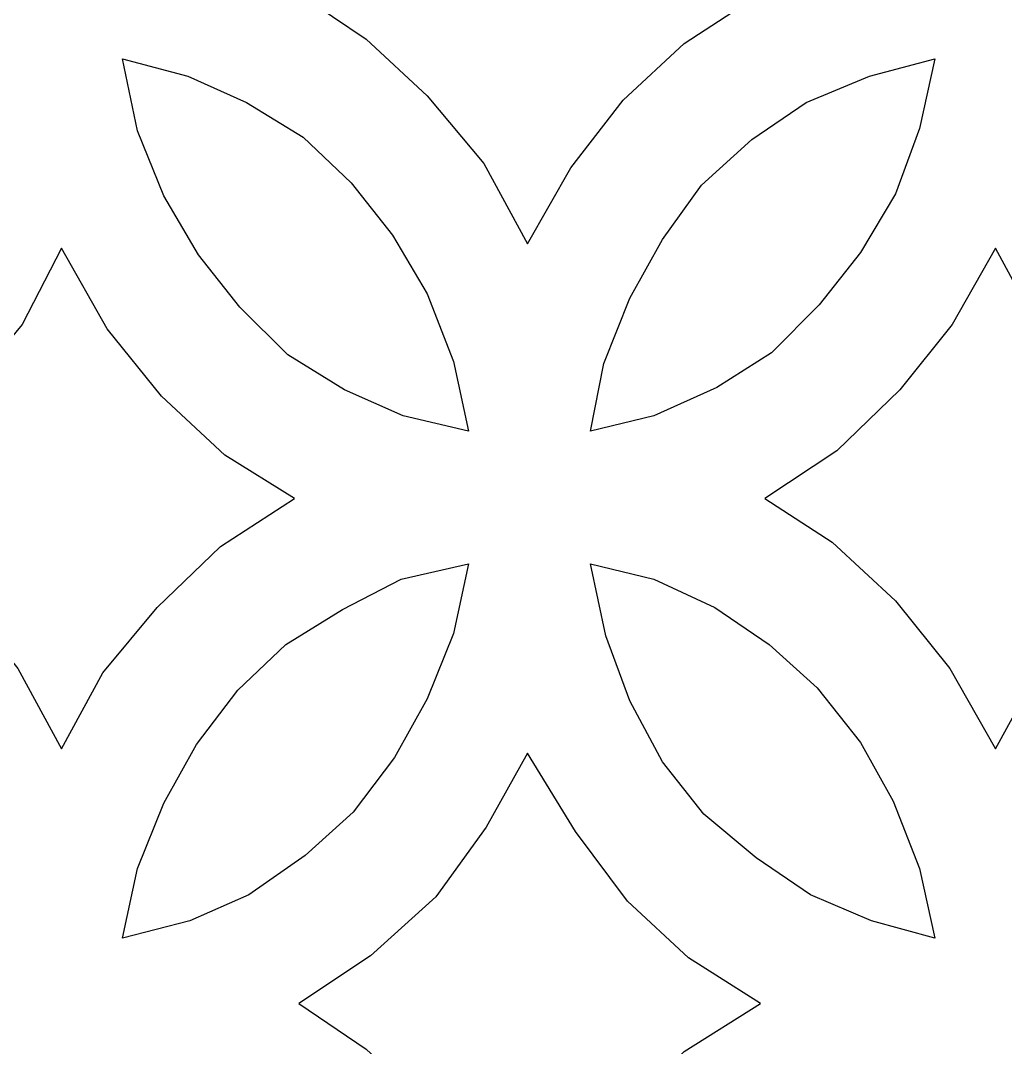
# Model space of a CAD drawing. Header units: centimetres. Extents: x -27 to -19.59, y 0.34 to 7.41.
# Drawn here: x -25.108 to -23.292, y 2.398 to 4.291 of the extents above; entities that cross this region are included whole.
import ezdxf

# ---------------------------------------------------------------- set-up
doc = ezdxf.new("R2010")
doc.units = ezdxf.units.CM
doc.header["$MEASUREMENT"] = 0
doc.layers.add('layer 1', color=7, linetype='Continuous')

msp = doc.modelspace()

# ---------------------------------------------------------------- linework, layer by layer
at = {"layer": 'layer 1', "color": 250}
for points, knots in [([(-19.58969, 0.34319), (-19.58969, 0.34319), (-26.99913, 0.34319), (-26.99913, 0.34319), (-26.99913, 0.34319), (-26.99913, 0.34319), (-26.99913, 7.40743), (-26.99913, 7.40743), (-26.99913, 7.40743), (-26.99913, 7.40743), (-19.58568, 7.40743), (-19.58568, 7.40743), (-19.58568, 7.40743), (-19.58568, 7.40743), (-19.58969, 0.34319), (-19.58969, 0.34319)], [0, 0, 0, 0, 0.2, 0.2, 0.2, 0.2, 0.4, 0.4, 0.4, 0.4, 0.6, 0.6, 0.6, 0.6, 1, 1, 1, 1]), ([(-23.74395, 4.34091), (-23.74395, 4.34091), (-23.88443, 4.24859), (-23.88443, 4.24859), (-23.88443, 4.24859), (-23.88443, 4.24859), (-23.99682, 4.14423), (-23.99682, 4.14423), (-23.99682, 4.14423), (-23.99682, 4.14423), (-24.09315, 4.01981), (-24.09315, 4.01981), (-24.09315, 4.01981), (-24.09315, 4.01981), (-24.17343, 3.87932), (-24.17343, 3.87932), (-24.17343, 3.87932), (-24.17343, 3.87932), (-24.2537, 4.02783), (-24.2537, 4.02783), (-24.2537, 4.02783), (-24.2537, 4.02783), (-24.35806, 4.15226), (-24.35806, 4.15226), (-24.35806, 4.15226), (-24.35806, 4.15226), (-24.47045, 4.25662), (-24.47045, 4.25662), (-24.47045, 4.25662), (-24.47045, 4.25662), (-24.59487, 4.34091), (-24.59487, 4.34091), (-24.59487, 4.34091), (-24.59487, 4.34091), (-24.46242, 4.42921), (-24.46242, 4.42921), (-24.46242, 4.42921), (-24.46242, 4.42921), (-24.342, 4.5416), (-24.342, 4.5416), (-24.342, 4.5416), (-24.342, 4.5416), (-24.24969, 4.66602), (-24.24969, 4.66602), (-24.24969, 4.66602), (-24.24969, 4.66602), (-24.17343, 4.8065), (-24.17343, 4.8065), (-24.17343, 4.8065), (-24.17343, 4.8065), (-24.08512, 4.658), (-24.08512, 4.658), (-24.08512, 4.658), (-24.08512, 4.658), (-23.98879, 4.53357), (-23.98879, 4.53357), (-23.98879, 4.53357), (-23.98879, 4.53357), (-23.8764, 4.42519), (-23.8764, 4.42519), (-23.8764, 4.42519), (-23.8764, 4.42519), (-23.74395, 4.34091), (-23.74395, 4.34091)], [0, 0, 0, 0, 0.0588235, 0.0588235, 0.0588235, 0.0588235, 0.1176471, 0.1176471, 0.1176471, 0.1176471, 0.1764706, 0.1764706, 0.1764706, 0.1764706, 0.2352941, 0.2352941, 0.2352941, 0.2352941, 0.2941176, 0.2941176, 0.2941176, 0.2941176, 0.3529412, 0.3529412, 0.3529412, 0.3529412, 0.4117647, 0.4117647, 0.4117647, 0.4117647, 0.4705882, 0.4705882, 0.4705882, 0.4705882, 0.5294118, 0.5294118, 0.5294118, 0.5294118, 0.5882353, 0.5882353, 0.5882353, 0.5882353, 0.6470588, 0.6470588, 0.6470588, 0.6470588, 0.7058824, 0.7058824, 0.7058824, 0.7058824, 0.7647059, 0.7647059, 0.7647059, 0.7647059, 0.8235294, 0.8235294, 0.8235294, 0.8235294, 0.8823529, 0.8823529, 0.8823529, 0.8823529, 1, 1, 1, 1]), ([(-24.91999, 4.2205), (-24.91999, 4.2205), (-24.89189, 4.08804), (-24.89189, 4.08804), (-24.89189, 4.08804), (-24.89189, 4.08804), (-24.84373, 3.96763), (-24.84373, 3.96763), (-24.84373, 3.96763), (-24.84373, 3.96763), (-24.7795, 3.85925), (-24.7795, 3.85925), (-24.7795, 3.85925), (-24.7795, 3.85925), (-24.70325, 3.76292), (-24.70325, 3.76292), (-24.70325, 3.76292), (-24.70325, 3.76292), (-24.61494, 3.67462), (-24.61494, 3.67462), (-24.61494, 3.67462), (-24.61494, 3.67462), (-24.51058, 3.6104), (-24.51058, 3.6104), (-24.51058, 3.6104), (-24.51058, 3.6104), (-24.40221, 3.56224), (-24.40221, 3.56224), (-24.40221, 3.56224), (-24.40221, 3.56224), (-24.2818, 3.53414), (-24.2818, 3.53414), (-24.2818, 3.53414), (-24.2818, 3.53414), (-24.30989, 3.66258), (-24.30989, 3.66258), (-24.30989, 3.66258), (-24.30989, 3.66258), (-24.35806, 3.78701), (-24.35806, 3.78701), (-24.35806, 3.78701), (-24.35806, 3.78701), (-24.42228, 3.89538), (-24.42228, 3.89538), (-24.42228, 3.89538), (-24.42228, 3.89538), (-24.49854, 3.9917), (-24.49854, 3.9917), (-24.49854, 3.9917), (-24.49854, 3.9917), (-24.58684, 4.076), (-24.58684, 4.076), (-24.58684, 4.076), (-24.58684, 4.076), (-24.6912, 4.14022), (-24.6912, 4.14022), (-24.6912, 4.14022), (-24.6912, 4.14022), (-24.79957, 4.18839), (-24.79957, 4.18839), (-24.79957, 4.18839), (-24.79957, 4.18839), (-24.91999, 4.2205), (-24.91999, 4.2205)], [0, 0, 0, 0, 0.0588235, 0.0588235, 0.0588235, 0.0588235, 0.1176471, 0.1176471, 0.1176471, 0.1176471, 0.1764706, 0.1764706, 0.1764706, 0.1764706, 0.2352941, 0.2352941, 0.2352941, 0.2352941, 0.2941176, 0.2941176, 0.2941176, 0.2941176, 0.3529412, 0.3529412, 0.3529412, 0.3529412, 0.4117647, 0.4117647, 0.4117647, 0.4117647, 0.4705882, 0.4705882, 0.4705882, 0.4705882, 0.5294118, 0.5294118, 0.5294118, 0.5294118, 0.5882353, 0.5882353, 0.5882353, 0.5882353, 0.6470588, 0.6470588, 0.6470588, 0.6470588, 0.7058824, 0.7058824, 0.7058824, 0.7058824, 0.7647059, 0.7647059, 0.7647059, 0.7647059, 0.8235294, 0.8235294, 0.8235294, 0.8235294, 0.8823529, 0.8823529, 0.8823529, 0.8823529, 1, 1, 1, 1]), ([(-23.42285, 4.2205), (-23.42285, 4.2205), (-23.54326, 4.18839), (-23.54326, 4.18839), (-23.54326, 4.18839), (-23.54326, 4.18839), (-23.65967, 4.14022), (-23.65967, 4.14022), (-23.65967, 4.14022), (-23.65967, 4.14022), (-23.76001, 4.07198), (-23.76001, 4.07198), (-23.76001, 4.07198), (-23.76001, 4.07198), (-23.85232, 3.9877), (-23.85232, 3.9877), (-23.85232, 3.9877), (-23.85232, 3.9877), (-23.92457, 3.88735), (-23.92457, 3.88735), (-23.92457, 3.88735), (-23.92457, 3.88735), (-23.98478, 3.77898), (-23.98478, 3.77898), (-23.98478, 3.77898), (-23.98478, 3.77898), (-24.03294, 3.65856), (-24.03294, 3.65856), (-24.03294, 3.65856), (-24.03294, 3.65856), (-24.05703, 3.53414), (-24.05703, 3.53414), (-24.05703, 3.53414), (-24.05703, 3.53414), (-23.94063, 3.56224), (-23.94063, 3.56224), (-23.94063, 3.56224), (-23.94063, 3.56224), (-23.82423, 3.61441), (-23.82423, 3.61441), (-23.82423, 3.61441), (-23.82423, 3.61441), (-23.72389, 3.67863), (-23.72389, 3.67863), (-23.72389, 3.67863), (-23.72389, 3.67863), (-23.63558, 3.76694), (-23.63558, 3.76694), (-23.63558, 3.76694), (-23.63558, 3.76694), (-23.55932, 3.86327), (-23.55932, 3.86327), (-23.55932, 3.86327), (-23.55932, 3.86327), (-23.4951, 3.97164), (-23.4951, 3.97164), (-23.4951, 3.97164), (-23.4951, 3.97164), (-23.45095, 4.09205), (-23.45095, 4.09205), (-23.45095, 4.09205), (-23.45095, 4.09205), (-23.42285, 4.2205), (-23.42285, 4.2205)], [0, 0, 0, 0, 0.0588235, 0.0588235, 0.0588235, 0.0588235, 0.1176471, 0.1176471, 0.1176471, 0.1176471, 0.1764706, 0.1764706, 0.1764706, 0.1764706, 0.2352941, 0.2352941, 0.2352941, 0.2352941, 0.2941176, 0.2941176, 0.2941176, 0.2941176, 0.3529412, 0.3529412, 0.3529412, 0.3529412, 0.4117647, 0.4117647, 0.4117647, 0.4117647, 0.4705882, 0.4705882, 0.4705882, 0.4705882, 0.5294118, 0.5294118, 0.5294118, 0.5294118, 0.5882353, 0.5882353, 0.5882353, 0.5882353, 0.6470588, 0.6470588, 0.6470588, 0.6470588, 0.7058824, 0.7058824, 0.7058824, 0.7058824, 0.7647059, 0.7647059, 0.7647059, 0.7647059, 0.8235294, 0.8235294, 0.8235294, 0.8235294, 0.8823529, 0.8823529, 0.8823529, 0.8823529, 1, 1, 1, 1]), ([(-25.03238, 3.87129), (-25.03238, 3.87129), (-24.94809, 3.72278), (-24.94809, 3.72278), (-24.94809, 3.72278), (-24.94809, 3.72278), (-24.84774, 3.59836), (-24.84774, 3.59836), (-24.84774, 3.59836), (-24.84774, 3.59836), (-24.73134, 3.48998), (-24.73134, 3.48998), (-24.73134, 3.48998), (-24.73134, 3.48998), (-24.6029, 3.40971), (-24.6029, 3.40971), (-24.6029, 3.40971), (-24.6029, 3.40971), (-24.73937, 3.32141), (-24.73937, 3.32141), (-24.73937, 3.32141), (-24.73937, 3.32141), (-24.85577, 3.20902), (-24.85577, 3.20902), (-24.85577, 3.20902), (-24.85577, 3.20902), (-24.95611, 3.08861), (-24.95611, 3.08861), (-24.95611, 3.08861), (-24.95611, 3.08861), (-25.03238, 2.94813), (-25.03238, 2.94813), (-25.03238, 2.94813), (-25.03238, 2.94813), (-25.11265, 3.09664), (-25.11265, 3.09664), (-25.11265, 3.09664), (-25.11265, 3.09664), (-25.21299, 3.22106), (-25.21299, 3.22106), (-25.21299, 3.22106), (-25.21299, 3.22106), (-25.3294, 3.32944), (-25.3294, 3.32944), (-25.3294, 3.32944), (-25.3294, 3.32944), (-25.45783, 3.40971), (-25.45783, 3.40971), (-25.45783, 3.40971), (-25.45783, 3.40971), (-25.32136, 3.49801), (-25.32136, 3.49801), (-25.32136, 3.49801), (-25.32136, 3.49801), (-25.20497, 3.6104), (-25.20497, 3.6104), (-25.20497, 3.6104), (-25.20497, 3.6104), (-25.10462, 3.73081), (-25.10462, 3.73081), (-25.10462, 3.73081), (-25.10462, 3.73081), (-25.03238, 3.87129), (-25.03238, 3.87129)], [0, 0, 0, 0, 0.0588235, 0.0588235, 0.0588235, 0.0588235, 0.1176471, 0.1176471, 0.1176471, 0.1176471, 0.1764706, 0.1764706, 0.1764706, 0.1764706, 0.2352941, 0.2352941, 0.2352941, 0.2352941, 0.2941176, 0.2941176, 0.2941176, 0.2941176, 0.3529412, 0.3529412, 0.3529412, 0.3529412, 0.4117647, 0.4117647, 0.4117647, 0.4117647, 0.4705882, 0.4705882, 0.4705882, 0.4705882, 0.5294118, 0.5294118, 0.5294118, 0.5294118, 0.5882353, 0.5882353, 0.5882353, 0.5882353, 0.6470588, 0.6470588, 0.6470588, 0.6470588, 0.7058824, 0.7058824, 0.7058824, 0.7058824, 0.7647059, 0.7647059, 0.7647059, 0.7647059, 0.8235294, 0.8235294, 0.8235294, 0.8235294, 0.8823529, 0.8823529, 0.8823529, 0.8823529, 1, 1, 1, 1]), ([(-23.31046, 3.87129), (-23.31046, 3.87129), (-23.23019, 3.72278), (-23.23019, 3.72278), (-23.23019, 3.72278), (-23.23019, 3.72278), (-23.12984, 3.59836), (-23.12984, 3.59836), (-23.12984, 3.59836), (-23.12984, 3.59836), (-23.01345, 3.48998), (-23.01345, 3.48998), (-23.01345, 3.48998), (-23.01345, 3.48998), (-22.88902, 3.40971), (-22.88902, 3.40971), (-22.88902, 3.40971), (-22.88902, 3.40971), (-23.02147, 3.32141), (-23.02147, 3.32141), (-23.02147, 3.32141), (-23.02147, 3.32141), (-23.13787, 3.20902), (-23.13787, 3.20902), (-23.13787, 3.20902), (-23.13787, 3.20902), (-23.2342, 3.08861), (-23.2342, 3.08861), (-23.2342, 3.08861), (-23.2342, 3.08861), (-23.31046, 2.94813), (-23.31046, 2.94813), (-23.31046, 2.94813), (-23.31046, 2.94813), (-23.39475, 3.09664), (-23.39475, 3.09664), (-23.39475, 3.09664), (-23.39475, 3.09664), (-23.4951, 3.22106), (-23.4951, 3.22106), (-23.4951, 3.22106), (-23.4951, 3.22106), (-23.6115, 3.32944), (-23.6115, 3.32944), (-23.6115, 3.32944), (-23.6115, 3.32944), (-23.73593, 3.40971), (-23.73593, 3.40971), (-23.73593, 3.40971), (-23.73593, 3.40971), (-23.60347, 3.49801), (-23.60347, 3.49801), (-23.60347, 3.49801), (-23.60347, 3.49801), (-23.48707, 3.6104), (-23.48707, 3.6104), (-23.48707, 3.6104), (-23.48707, 3.6104), (-23.39074, 3.73081), (-23.39074, 3.73081), (-23.39074, 3.73081), (-23.39074, 3.73081), (-23.31046, 3.87129), (-23.31046, 3.87129)], [0, 0, 0, 0, 0.0588235, 0.0588235, 0.0588235, 0.0588235, 0.1176471, 0.1176471, 0.1176471, 0.1176471, 0.1764706, 0.1764706, 0.1764706, 0.1764706, 0.2352941, 0.2352941, 0.2352941, 0.2352941, 0.2941176, 0.2941176, 0.2941176, 0.2941176, 0.3529412, 0.3529412, 0.3529412, 0.3529412, 0.4117647, 0.4117647, 0.4117647, 0.4117647, 0.4705882, 0.4705882, 0.4705882, 0.4705882, 0.5294118, 0.5294118, 0.5294118, 0.5294118, 0.5882353, 0.5882353, 0.5882353, 0.5882353, 0.6470588, 0.6470588, 0.6470588, 0.6470588, 0.7058824, 0.7058824, 0.7058824, 0.7058824, 0.7647059, 0.7647059, 0.7647059, 0.7647059, 0.8235294, 0.8235294, 0.8235294, 0.8235294, 0.8823529, 0.8823529, 0.8823529, 0.8823529, 1, 1, 1, 1]), ([(-24.2818, 3.28929), (-24.2818, 3.28929), (-24.40623, 3.2612), (-24.40623, 3.2612), (-24.40623, 3.2612), (-24.40623, 3.2612), (-24.5146, 3.20501), (-24.5146, 3.20501), (-24.5146, 3.20501), (-24.5146, 3.20501), (-24.61895, 3.14079), (-24.61895, 3.14079), (-24.61895, 3.14079), (-24.61895, 3.14079), (-24.70726, 3.0565), (-24.70726, 3.0565), (-24.70726, 3.0565), (-24.70726, 3.0565), (-24.78352, 2.95615), (-24.78352, 2.95615), (-24.78352, 2.95615), (-24.78352, 2.95615), (-24.84373, 2.84778), (-24.84373, 2.84778), (-24.84373, 2.84778), (-24.84373, 2.84778), (-24.89189, 2.72737), (-24.89189, 2.72737), (-24.89189, 2.72737), (-24.89189, 2.72737), (-24.91999, 2.59892), (-24.91999, 2.59892), (-24.91999, 2.59892), (-24.91999, 2.59892), (-24.79556, 2.63104), (-24.79556, 2.63104), (-24.79556, 2.63104), (-24.79556, 2.63104), (-24.68719, 2.67922), (-24.68719, 2.67922), (-24.68719, 2.67922), (-24.68719, 2.67922), (-24.58284, 2.75145), (-24.58284, 2.75145), (-24.58284, 2.75145), (-24.58284, 2.75145), (-24.49453, 2.83173), (-24.49453, 2.83173), (-24.49453, 2.83173), (-24.49453, 2.83173), (-24.41827, 2.93207), (-24.41827, 2.93207), (-24.41827, 2.93207), (-24.41827, 2.93207), (-24.35806, 3.04044), (-24.35806, 3.04044), (-24.35806, 3.04044), (-24.35806, 3.04044), (-24.30989, 3.16086), (-24.30989, 3.16086), (-24.30989, 3.16086), (-24.30989, 3.16086), (-24.2818, 3.28929), (-24.2818, 3.28929)], [0, 0, 0, 0, 0.0588235, 0.0588235, 0.0588235, 0.0588235, 0.1176471, 0.1176471, 0.1176471, 0.1176471, 0.1764706, 0.1764706, 0.1764706, 0.1764706, 0.2352941, 0.2352941, 0.2352941, 0.2352941, 0.2941176, 0.2941176, 0.2941176, 0.2941176, 0.3529412, 0.3529412, 0.3529412, 0.3529412, 0.4117647, 0.4117647, 0.4117647, 0.4117647, 0.4705882, 0.4705882, 0.4705882, 0.4705882, 0.5294118, 0.5294118, 0.5294118, 0.5294118, 0.5882353, 0.5882353, 0.5882353, 0.5882353, 0.6470588, 0.6470588, 0.6470588, 0.6470588, 0.7058824, 0.7058824, 0.7058824, 0.7058824, 0.7647059, 0.7647059, 0.7647059, 0.7647059, 0.8235294, 0.8235294, 0.8235294, 0.8235294, 0.8823529, 0.8823529, 0.8823529, 0.8823529, 1, 1, 1, 1]), ([(-24.05703, 3.28929), (-24.05703, 3.28929), (-24.02893, 3.15684), (-24.02893, 3.15684), (-24.02893, 3.15684), (-24.02893, 3.15684), (-23.98478, 3.03643), (-23.98478, 3.03643), (-23.98478, 3.03643), (-23.98478, 3.03643), (-23.92457, 2.92404), (-23.92457, 2.92404), (-23.92457, 2.92404), (-23.92457, 2.92404), (-23.84831, 2.82771), (-23.84831, 2.82771), (-23.84831, 2.82771), (-23.84831, 2.82771), (-23.75198, 2.74744), (-23.75198, 2.74744), (-23.75198, 2.74744), (-23.75198, 2.74744), (-23.65163, 2.67922), (-23.65163, 2.67922), (-23.65163, 2.67922), (-23.65163, 2.67922), (-23.53925, 2.63104), (-23.53925, 2.63104), (-23.53925, 2.63104), (-23.53925, 2.63104), (-23.42285, 2.59892), (-23.42285, 2.59892), (-23.42285, 2.59892), (-23.42285, 2.59892), (-23.45095, 2.72737), (-23.45095, 2.72737), (-23.45095, 2.72737), (-23.45095, 2.72737), (-23.49911, 2.8518), (-23.49911, 2.8518), (-23.49911, 2.8518), (-23.49911, 2.8518), (-23.55932, 2.96017), (-23.55932, 2.96017), (-23.55932, 2.96017), (-23.55932, 2.96017), (-23.63959, 3.06051), (-23.63959, 3.06051), (-23.63959, 3.06051), (-23.63959, 3.06051), (-23.7279, 3.14079), (-23.7279, 3.14079), (-23.7279, 3.14079), (-23.7279, 3.14079), (-23.82824, 3.20902), (-23.82824, 3.20902), (-23.82824, 3.20902), (-23.82824, 3.20902), (-23.94063, 3.2612), (-23.94063, 3.2612), (-23.94063, 3.2612), (-23.94063, 3.2612), (-24.05703, 3.28929), (-24.05703, 3.28929)], [0, 0, 0, 0, 0.0588235, 0.0588235, 0.0588235, 0.0588235, 0.1176471, 0.1176471, 0.1176471, 0.1176471, 0.1764706, 0.1764706, 0.1764706, 0.1764706, 0.2352941, 0.2352941, 0.2352941, 0.2352941, 0.2941176, 0.2941176, 0.2941176, 0.2941176, 0.3529412, 0.3529412, 0.3529412, 0.3529412, 0.4117647, 0.4117647, 0.4117647, 0.4117647, 0.4705882, 0.4705882, 0.4705882, 0.4705882, 0.5294118, 0.5294118, 0.5294118, 0.5294118, 0.5882353, 0.5882353, 0.5882353, 0.5882353, 0.6470588, 0.6470588, 0.6470588, 0.6470588, 0.7058824, 0.7058824, 0.7058824, 0.7058824, 0.7647059, 0.7647059, 0.7647059, 0.7647059, 0.8235294, 0.8235294, 0.8235294, 0.8235294, 0.8823529, 0.8823529, 0.8823529, 0.8823529, 1, 1, 1, 1]), ([(-23.74395, 2.47851), (-23.74395, 2.47851), (-23.88443, 2.39021), (-23.88443, 2.39021), (-23.88443, 2.39021), (-23.88443, 2.39021), (-23.99682, 2.28184), (-23.99682, 2.28184), (-23.99682, 2.28184), (-23.99682, 2.28184), (-24.09315, 2.15341), (-24.09315, 2.15341), (-24.09315, 2.15341), (-24.09315, 2.15341), (-24.17343, 2.01693), (-24.17343, 2.01693), (-24.17343, 2.01693), (-24.17343, 2.01693), (-24.2537, 2.16144), (-24.2537, 2.16144), (-24.2537, 2.16144), (-24.2537, 2.16144), (-24.35806, 2.28987), (-24.35806, 2.28987), (-24.35806, 2.28987), (-24.35806, 2.28987), (-24.47045, 2.39423), (-24.47045, 2.39423), (-24.47045, 2.39423), (-24.47045, 2.39423), (-24.59487, 2.47851), (-24.59487, 2.47851), (-24.59487, 2.47851), (-24.59487, 2.47851), (-24.46242, 2.56682), (-24.46242, 2.56682), (-24.46242, 2.56682), (-24.46242, 2.56682), (-24.342, 2.67519), (-24.342, 2.67519), (-24.342, 2.67519), (-24.342, 2.67519), (-24.24969, 2.80363), (-24.24969, 2.80363), (-24.24969, 2.80363), (-24.24969, 2.80363), (-24.17343, 2.9401), (-24.17343, 2.9401), (-24.17343, 2.9401), (-24.17343, 2.9401), (-24.08512, 2.7956), (-24.08512, 2.7956), (-24.08512, 2.7956), (-24.08512, 2.7956), (-23.98879, 2.66716), (-23.98879, 2.66716), (-23.98879, 2.66716), (-23.98879, 2.66716), (-23.8764, 2.56281), (-23.8764, 2.56281), (-23.8764, 2.56281), (-23.8764, 2.56281), (-23.74395, 2.47851), (-23.74395, 2.47851)], [0, 0, 0, 0, 0.0588235, 0.0588235, 0.0588235, 0.0588235, 0.1176471, 0.1176471, 0.1176471, 0.1176471, 0.1764706, 0.1764706, 0.1764706, 0.1764706, 0.2352941, 0.2352941, 0.2352941, 0.2352941, 0.2941176, 0.2941176, 0.2941176, 0.2941176, 0.3529412, 0.3529412, 0.3529412, 0.3529412, 0.4117647, 0.4117647, 0.4117647, 0.4117647, 0.4705882, 0.4705882, 0.4705882, 0.4705882, 0.5294118, 0.5294118, 0.5294118, 0.5294118, 0.5882353, 0.5882353, 0.5882353, 0.5882353, 0.6470588, 0.6470588, 0.6470588, 0.6470588, 0.7058824, 0.7058824, 0.7058824, 0.7058824, 0.7647059, 0.7647059, 0.7647059, 0.7647059, 0.8235294, 0.8235294, 0.8235294, 0.8235294, 0.8823529, 0.8823529, 0.8823529, 0.8823529, 1, 1, 1, 1])]:
    msp.add_open_spline(points, degree=3, knots=knots, dxfattribs=at)
at = {"layer": 'layer 1', "color": 250, "lineweight": 30}
for points, knots in [([(-19.58969, 0.34319), (-19.58969, 0.34319), (-26.99913, 0.34319), (-26.99913, 0.34319), (-26.99913, 0.34319), (-26.99913, 0.34319), (-26.99913, 7.40743), (-26.99913, 7.40743), (-26.99913, 7.40743), (-26.99913, 7.40743), (-19.58568, 7.40743), (-19.58568, 7.40743)], [0, 0, 0, 0, 0.25, 0.25, 0.25, 0.25, 0.5, 0.5, 0.5, 0.5, 1, 1, 1, 1]), ([(-23.74395, 4.34091), (-23.74395, 4.34091), (-23.88443, 4.24859), (-23.88443, 4.24859), (-23.88443, 4.24859), (-23.88443, 4.24859), (-23.99682, 4.14423), (-23.99682, 4.14423), (-23.99682, 4.14423), (-23.99682, 4.14423), (-24.09315, 4.01981), (-24.09315, 4.01981), (-24.09315, 4.01981), (-24.09315, 4.01981), (-24.17343, 3.87932), (-24.17343, 3.87932), (-24.17343, 3.87932), (-24.17343, 3.87932), (-24.2537, 4.02783), (-24.2537, 4.02783), (-24.2537, 4.02783), (-24.2537, 4.02783), (-24.35806, 4.15226), (-24.35806, 4.15226), (-24.35806, 4.15226), (-24.35806, 4.15226), (-24.47045, 4.25662), (-24.47045, 4.25662), (-24.47045, 4.25662), (-24.47045, 4.25662), (-24.59487, 4.34091), (-24.59487, 4.34091), (-24.59487, 4.34091), (-24.59487, 4.34091), (-24.46242, 4.42921), (-24.46242, 4.42921), (-24.46242, 4.42921), (-24.46242, 4.42921), (-24.342, 4.5416), (-24.342, 4.5416), (-24.342, 4.5416), (-24.342, 4.5416), (-24.24969, 4.66602), (-24.24969, 4.66602), (-24.24969, 4.66602), (-24.24969, 4.66602), (-24.17343, 4.8065), (-24.17343, 4.8065), (-24.17343, 4.8065), (-24.17343, 4.8065), (-24.08512, 4.658), (-24.08512, 4.658), (-24.08512, 4.658), (-24.08512, 4.658), (-23.98879, 4.53357), (-23.98879, 4.53357), (-23.98879, 4.53357), (-23.98879, 4.53357), (-23.8764, 4.42519), (-23.8764, 4.42519), (-23.8764, 4.42519), (-23.8764, 4.42519), (-23.74395, 4.34091), (-23.74395, 4.34091)], [0, 0, 0, 0, 0.0588235, 0.0588235, 0.0588235, 0.0588235, 0.1176471, 0.1176471, 0.1176471, 0.1176471, 0.1764706, 0.1764706, 0.1764706, 0.1764706, 0.2352941, 0.2352941, 0.2352941, 0.2352941, 0.2941176, 0.2941176, 0.2941176, 0.2941176, 0.3529412, 0.3529412, 0.3529412, 0.3529412, 0.4117647, 0.4117647, 0.4117647, 0.4117647, 0.4705882, 0.4705882, 0.4705882, 0.4705882, 0.5294118, 0.5294118, 0.5294118, 0.5294118, 0.5882353, 0.5882353, 0.5882353, 0.5882353, 0.6470588, 0.6470588, 0.6470588, 0.6470588, 0.7058824, 0.7058824, 0.7058824, 0.7058824, 0.7647059, 0.7647059, 0.7647059, 0.7647059, 0.8235294, 0.8235294, 0.8235294, 0.8235294, 0.8823529, 0.8823529, 0.8823529, 0.8823529, 1, 1, 1, 1]), ([(-24.91999, 4.2205), (-24.91999, 4.2205), (-24.89189, 4.08804), (-24.89189, 4.08804), (-24.89189, 4.08804), (-24.89189, 4.08804), (-24.84373, 3.96763), (-24.84373, 3.96763), (-24.84373, 3.96763), (-24.84373, 3.96763), (-24.7795, 3.85925), (-24.7795, 3.85925), (-24.7795, 3.85925), (-24.7795, 3.85925), (-24.70325, 3.76292), (-24.70325, 3.76292), (-24.70325, 3.76292), (-24.70325, 3.76292), (-24.61494, 3.67462), (-24.61494, 3.67462), (-24.61494, 3.67462), (-24.61494, 3.67462), (-24.51058, 3.6104), (-24.51058, 3.6104), (-24.51058, 3.6104), (-24.51058, 3.6104), (-24.40221, 3.56224), (-24.40221, 3.56224), (-24.40221, 3.56224), (-24.40221, 3.56224), (-24.2818, 3.53414), (-24.2818, 3.53414), (-24.2818, 3.53414), (-24.2818, 3.53414), (-24.30989, 3.66258), (-24.30989, 3.66258), (-24.30989, 3.66258), (-24.30989, 3.66258), (-24.35806, 3.78701), (-24.35806, 3.78701), (-24.35806, 3.78701), (-24.35806, 3.78701), (-24.42228, 3.89538), (-24.42228, 3.89538), (-24.42228, 3.89538), (-24.42228, 3.89538), (-24.49854, 3.9917), (-24.49854, 3.9917), (-24.49854, 3.9917), (-24.49854, 3.9917), (-24.58684, 4.076), (-24.58684, 4.076), (-24.58684, 4.076), (-24.58684, 4.076), (-24.6912, 4.14022), (-24.6912, 4.14022), (-24.6912, 4.14022), (-24.6912, 4.14022), (-24.79957, 4.18839), (-24.79957, 4.18839), (-24.79957, 4.18839), (-24.79957, 4.18839), (-24.91999, 4.2205), (-24.91999, 4.2205)], [0, 0, 0, 0, 0.0588235, 0.0588235, 0.0588235, 0.0588235, 0.1176471, 0.1176471, 0.1176471, 0.1176471, 0.1764706, 0.1764706, 0.1764706, 0.1764706, 0.2352941, 0.2352941, 0.2352941, 0.2352941, 0.2941176, 0.2941176, 0.2941176, 0.2941176, 0.3529412, 0.3529412, 0.3529412, 0.3529412, 0.4117647, 0.4117647, 0.4117647, 0.4117647, 0.4705882, 0.4705882, 0.4705882, 0.4705882, 0.5294118, 0.5294118, 0.5294118, 0.5294118, 0.5882353, 0.5882353, 0.5882353, 0.5882353, 0.6470588, 0.6470588, 0.6470588, 0.6470588, 0.7058824, 0.7058824, 0.7058824, 0.7058824, 0.7647059, 0.7647059, 0.7647059, 0.7647059, 0.8235294, 0.8235294, 0.8235294, 0.8235294, 0.8823529, 0.8823529, 0.8823529, 0.8823529, 1, 1, 1, 1]), ([(-23.42285, 4.2205), (-23.42285, 4.2205), (-23.54326, 4.18839), (-23.54326, 4.18839), (-23.54326, 4.18839), (-23.54326, 4.18839), (-23.65967, 4.14022), (-23.65967, 4.14022), (-23.65967, 4.14022), (-23.65967, 4.14022), (-23.76001, 4.07198), (-23.76001, 4.07198), (-23.76001, 4.07198), (-23.76001, 4.07198), (-23.85232, 3.9877), (-23.85232, 3.9877), (-23.85232, 3.9877), (-23.85232, 3.9877), (-23.92457, 3.88735), (-23.92457, 3.88735), (-23.92457, 3.88735), (-23.92457, 3.88735), (-23.98478, 3.77898), (-23.98478, 3.77898), (-23.98478, 3.77898), (-23.98478, 3.77898), (-24.03294, 3.65856), (-24.03294, 3.65856), (-24.03294, 3.65856), (-24.03294, 3.65856), (-24.05703, 3.53414), (-24.05703, 3.53414), (-24.05703, 3.53414), (-24.05703, 3.53414), (-23.94063, 3.56224), (-23.94063, 3.56224), (-23.94063, 3.56224), (-23.94063, 3.56224), (-23.82423, 3.61441), (-23.82423, 3.61441), (-23.82423, 3.61441), (-23.82423, 3.61441), (-23.72389, 3.67863), (-23.72389, 3.67863), (-23.72389, 3.67863), (-23.72389, 3.67863), (-23.63558, 3.76694), (-23.63558, 3.76694), (-23.63558, 3.76694), (-23.63558, 3.76694), (-23.55932, 3.86327), (-23.55932, 3.86327), (-23.55932, 3.86327), (-23.55932, 3.86327), (-23.4951, 3.97164), (-23.4951, 3.97164), (-23.4951, 3.97164), (-23.4951, 3.97164), (-23.45095, 4.09205), (-23.45095, 4.09205), (-23.45095, 4.09205), (-23.45095, 4.09205), (-23.42285, 4.2205), (-23.42285, 4.2205)], [0, 0, 0, 0, 0.0588235, 0.0588235, 0.0588235, 0.0588235, 0.1176471, 0.1176471, 0.1176471, 0.1176471, 0.1764706, 0.1764706, 0.1764706, 0.1764706, 0.2352941, 0.2352941, 0.2352941, 0.2352941, 0.2941176, 0.2941176, 0.2941176, 0.2941176, 0.3529412, 0.3529412, 0.3529412, 0.3529412, 0.4117647, 0.4117647, 0.4117647, 0.4117647, 0.4705882, 0.4705882, 0.4705882, 0.4705882, 0.5294118, 0.5294118, 0.5294118, 0.5294118, 0.5882353, 0.5882353, 0.5882353, 0.5882353, 0.6470588, 0.6470588, 0.6470588, 0.6470588, 0.7058824, 0.7058824, 0.7058824, 0.7058824, 0.7647059, 0.7647059, 0.7647059, 0.7647059, 0.8235294, 0.8235294, 0.8235294, 0.8235294, 0.8823529, 0.8823529, 0.8823529, 0.8823529, 1, 1, 1, 1]), ([(-25.03238, 3.87129), (-25.03238, 3.87129), (-24.94809, 3.72278), (-24.94809, 3.72278), (-24.94809, 3.72278), (-24.94809, 3.72278), (-24.84774, 3.59836), (-24.84774, 3.59836), (-24.84774, 3.59836), (-24.84774, 3.59836), (-24.73134, 3.48998), (-24.73134, 3.48998), (-24.73134, 3.48998), (-24.73134, 3.48998), (-24.6029, 3.40971), (-24.6029, 3.40971), (-24.6029, 3.40971), (-24.6029, 3.40971), (-24.73937, 3.32141), (-24.73937, 3.32141), (-24.73937, 3.32141), (-24.73937, 3.32141), (-24.85577, 3.20902), (-24.85577, 3.20902), (-24.85577, 3.20902), (-24.85577, 3.20902), (-24.95611, 3.08861), (-24.95611, 3.08861), (-24.95611, 3.08861), (-24.95611, 3.08861), (-25.03238, 2.94813), (-25.03238, 2.94813), (-25.03238, 2.94813), (-25.03238, 2.94813), (-25.11265, 3.09664), (-25.11265, 3.09664), (-25.11265, 3.09664), (-25.11265, 3.09664), (-25.21299, 3.22106), (-25.21299, 3.22106), (-25.21299, 3.22106), (-25.21299, 3.22106), (-25.3294, 3.32944), (-25.3294, 3.32944), (-25.3294, 3.32944), (-25.3294, 3.32944), (-25.45783, 3.40971), (-25.45783, 3.40971), (-25.45783, 3.40971), (-25.45783, 3.40971), (-25.32136, 3.49801), (-25.32136, 3.49801), (-25.32136, 3.49801), (-25.32136, 3.49801), (-25.20497, 3.6104), (-25.20497, 3.6104), (-25.20497, 3.6104), (-25.20497, 3.6104), (-25.10462, 3.73081), (-25.10462, 3.73081), (-25.10462, 3.73081), (-25.10462, 3.73081), (-25.03238, 3.87129), (-25.03238, 3.87129)], [0, 0, 0, 0, 0.0588235, 0.0588235, 0.0588235, 0.0588235, 0.1176471, 0.1176471, 0.1176471, 0.1176471, 0.1764706, 0.1764706, 0.1764706, 0.1764706, 0.2352941, 0.2352941, 0.2352941, 0.2352941, 0.2941176, 0.2941176, 0.2941176, 0.2941176, 0.3529412, 0.3529412, 0.3529412, 0.3529412, 0.4117647, 0.4117647, 0.4117647, 0.4117647, 0.4705882, 0.4705882, 0.4705882, 0.4705882, 0.5294118, 0.5294118, 0.5294118, 0.5294118, 0.5882353, 0.5882353, 0.5882353, 0.5882353, 0.6470588, 0.6470588, 0.6470588, 0.6470588, 0.7058824, 0.7058824, 0.7058824, 0.7058824, 0.7647059, 0.7647059, 0.7647059, 0.7647059, 0.8235294, 0.8235294, 0.8235294, 0.8235294, 0.8823529, 0.8823529, 0.8823529, 0.8823529, 1, 1, 1, 1]), ([(-23.31046, 3.87129), (-23.31046, 3.87129), (-23.23019, 3.72278), (-23.23019, 3.72278), (-23.23019, 3.72278), (-23.23019, 3.72278), (-23.12984, 3.59836), (-23.12984, 3.59836), (-23.12984, 3.59836), (-23.12984, 3.59836), (-23.01345, 3.48998), (-23.01345, 3.48998), (-23.01345, 3.48998), (-23.01345, 3.48998), (-22.88902, 3.40971), (-22.88902, 3.40971), (-22.88902, 3.40971), (-22.88902, 3.40971), (-23.02147, 3.32141), (-23.02147, 3.32141), (-23.02147, 3.32141), (-23.02147, 3.32141), (-23.13787, 3.20902), (-23.13787, 3.20902), (-23.13787, 3.20902), (-23.13787, 3.20902), (-23.2342, 3.08861), (-23.2342, 3.08861), (-23.2342, 3.08861), (-23.2342, 3.08861), (-23.31046, 2.94813), (-23.31046, 2.94813), (-23.31046, 2.94813), (-23.31046, 2.94813), (-23.39475, 3.09664), (-23.39475, 3.09664), (-23.39475, 3.09664), (-23.39475, 3.09664), (-23.4951, 3.22106), (-23.4951, 3.22106), (-23.4951, 3.22106), (-23.4951, 3.22106), (-23.6115, 3.32944), (-23.6115, 3.32944), (-23.6115, 3.32944), (-23.6115, 3.32944), (-23.73593, 3.40971), (-23.73593, 3.40971), (-23.73593, 3.40971), (-23.73593, 3.40971), (-23.60347, 3.49801), (-23.60347, 3.49801), (-23.60347, 3.49801), (-23.60347, 3.49801), (-23.48707, 3.6104), (-23.48707, 3.6104), (-23.48707, 3.6104), (-23.48707, 3.6104), (-23.39074, 3.73081), (-23.39074, 3.73081), (-23.39074, 3.73081), (-23.39074, 3.73081), (-23.31046, 3.87129), (-23.31046, 3.87129)], [0, 0, 0, 0, 0.0588235, 0.0588235, 0.0588235, 0.0588235, 0.1176471, 0.1176471, 0.1176471, 0.1176471, 0.1764706, 0.1764706, 0.1764706, 0.1764706, 0.2352941, 0.2352941, 0.2352941, 0.2352941, 0.2941176, 0.2941176, 0.2941176, 0.2941176, 0.3529412, 0.3529412, 0.3529412, 0.3529412, 0.4117647, 0.4117647, 0.4117647, 0.4117647, 0.4705882, 0.4705882, 0.4705882, 0.4705882, 0.5294118, 0.5294118, 0.5294118, 0.5294118, 0.5882353, 0.5882353, 0.5882353, 0.5882353, 0.6470588, 0.6470588, 0.6470588, 0.6470588, 0.7058824, 0.7058824, 0.7058824, 0.7058824, 0.7647059, 0.7647059, 0.7647059, 0.7647059, 0.8235294, 0.8235294, 0.8235294, 0.8235294, 0.8823529, 0.8823529, 0.8823529, 0.8823529, 1, 1, 1, 1]), ([(-24.2818, 3.28929), (-24.2818, 3.28929), (-24.40623, 3.2612), (-24.40623, 3.2612), (-24.40623, 3.2612), (-24.40623, 3.2612), (-24.5146, 3.20501), (-24.5146, 3.20501), (-24.5146, 3.20501), (-24.5146, 3.20501), (-24.61895, 3.14079), (-24.61895, 3.14079), (-24.61895, 3.14079), (-24.61895, 3.14079), (-24.70726, 3.0565), (-24.70726, 3.0565), (-24.70726, 3.0565), (-24.70726, 3.0565), (-24.78352, 2.95615), (-24.78352, 2.95615), (-24.78352, 2.95615), (-24.78352, 2.95615), (-24.84373, 2.84778), (-24.84373, 2.84778), (-24.84373, 2.84778), (-24.84373, 2.84778), (-24.89189, 2.72737), (-24.89189, 2.72737), (-24.89189, 2.72737), (-24.89189, 2.72737), (-24.91999, 2.59892), (-24.91999, 2.59892), (-24.91999, 2.59892), (-24.91999, 2.59892), (-24.79556, 2.63104), (-24.79556, 2.63104), (-24.79556, 2.63104), (-24.79556, 2.63104), (-24.68719, 2.67922), (-24.68719, 2.67922), (-24.68719, 2.67922), (-24.68719, 2.67922), (-24.58284, 2.75145), (-24.58284, 2.75145), (-24.58284, 2.75145), (-24.58284, 2.75145), (-24.49453, 2.83173), (-24.49453, 2.83173), (-24.49453, 2.83173), (-24.49453, 2.83173), (-24.41827, 2.93207), (-24.41827, 2.93207), (-24.41827, 2.93207), (-24.41827, 2.93207), (-24.35806, 3.04044), (-24.35806, 3.04044), (-24.35806, 3.04044), (-24.35806, 3.04044), (-24.30989, 3.16086), (-24.30989, 3.16086), (-24.30989, 3.16086), (-24.30989, 3.16086), (-24.2818, 3.28929), (-24.2818, 3.28929)], [0, 0, 0, 0, 0.0588235, 0.0588235, 0.0588235, 0.0588235, 0.1176471, 0.1176471, 0.1176471, 0.1176471, 0.1764706, 0.1764706, 0.1764706, 0.1764706, 0.2352941, 0.2352941, 0.2352941, 0.2352941, 0.2941176, 0.2941176, 0.2941176, 0.2941176, 0.3529412, 0.3529412, 0.3529412, 0.3529412, 0.4117647, 0.4117647, 0.4117647, 0.4117647, 0.4705882, 0.4705882, 0.4705882, 0.4705882, 0.5294118, 0.5294118, 0.5294118, 0.5294118, 0.5882353, 0.5882353, 0.5882353, 0.5882353, 0.6470588, 0.6470588, 0.6470588, 0.6470588, 0.7058824, 0.7058824, 0.7058824, 0.7058824, 0.7647059, 0.7647059, 0.7647059, 0.7647059, 0.8235294, 0.8235294, 0.8235294, 0.8235294, 0.8823529, 0.8823529, 0.8823529, 0.8823529, 1, 1, 1, 1]), ([(-24.05703, 3.28929), (-24.05703, 3.28929), (-24.02893, 3.15684), (-24.02893, 3.15684), (-24.02893, 3.15684), (-24.02893, 3.15684), (-23.98478, 3.03643), (-23.98478, 3.03643), (-23.98478, 3.03643), (-23.98478, 3.03643), (-23.92457, 2.92404), (-23.92457, 2.92404), (-23.92457, 2.92404), (-23.92457, 2.92404), (-23.84831, 2.82771), (-23.84831, 2.82771), (-23.84831, 2.82771), (-23.84831, 2.82771), (-23.75198, 2.74744), (-23.75198, 2.74744), (-23.75198, 2.74744), (-23.75198, 2.74744), (-23.65163, 2.67922), (-23.65163, 2.67922), (-23.65163, 2.67922), (-23.65163, 2.67922), (-23.53925, 2.63104), (-23.53925, 2.63104), (-23.53925, 2.63104), (-23.53925, 2.63104), (-23.42285, 2.59892), (-23.42285, 2.59892), (-23.42285, 2.59892), (-23.42285, 2.59892), (-23.45095, 2.72737), (-23.45095, 2.72737), (-23.45095, 2.72737), (-23.45095, 2.72737), (-23.49911, 2.8518), (-23.49911, 2.8518), (-23.49911, 2.8518), (-23.49911, 2.8518), (-23.55932, 2.96017), (-23.55932, 2.96017), (-23.55932, 2.96017), (-23.55932, 2.96017), (-23.63959, 3.06051), (-23.63959, 3.06051), (-23.63959, 3.06051), (-23.63959, 3.06051), (-23.7279, 3.14079), (-23.7279, 3.14079), (-23.7279, 3.14079), (-23.7279, 3.14079), (-23.82824, 3.20902), (-23.82824, 3.20902), (-23.82824, 3.20902), (-23.82824, 3.20902), (-23.94063, 3.2612), (-23.94063, 3.2612), (-23.94063, 3.2612), (-23.94063, 3.2612), (-24.05703, 3.28929), (-24.05703, 3.28929)], [0, 0, 0, 0, 0.0588235, 0.0588235, 0.0588235, 0.0588235, 0.1176471, 0.1176471, 0.1176471, 0.1176471, 0.1764706, 0.1764706, 0.1764706, 0.1764706, 0.2352941, 0.2352941, 0.2352941, 0.2352941, 0.2941176, 0.2941176, 0.2941176, 0.2941176, 0.3529412, 0.3529412, 0.3529412, 0.3529412, 0.4117647, 0.4117647, 0.4117647, 0.4117647, 0.4705882, 0.4705882, 0.4705882, 0.4705882, 0.5294118, 0.5294118, 0.5294118, 0.5294118, 0.5882353, 0.5882353, 0.5882353, 0.5882353, 0.6470588, 0.6470588, 0.6470588, 0.6470588, 0.7058824, 0.7058824, 0.7058824, 0.7058824, 0.7647059, 0.7647059, 0.7647059, 0.7647059, 0.8235294, 0.8235294, 0.8235294, 0.8235294, 0.8823529, 0.8823529, 0.8823529, 0.8823529, 1, 1, 1, 1]), ([(-23.74395, 2.47851), (-23.74395, 2.47851), (-23.88443, 2.39021), (-23.88443, 2.39021), (-23.88443, 2.39021), (-23.88443, 2.39021), (-23.99682, 2.28184), (-23.99682, 2.28184), (-23.99682, 2.28184), (-23.99682, 2.28184), (-24.09315, 2.15341), (-24.09315, 2.15341), (-24.09315, 2.15341), (-24.09315, 2.15341), (-24.17343, 2.01693), (-24.17343, 2.01693), (-24.17343, 2.01693), (-24.17343, 2.01693), (-24.2537, 2.16144), (-24.2537, 2.16144), (-24.2537, 2.16144), (-24.2537, 2.16144), (-24.35806, 2.28987), (-24.35806, 2.28987), (-24.35806, 2.28987), (-24.35806, 2.28987), (-24.47045, 2.39423), (-24.47045, 2.39423), (-24.47045, 2.39423), (-24.47045, 2.39423), (-24.59487, 2.47851), (-24.59487, 2.47851), (-24.59487, 2.47851), (-24.59487, 2.47851), (-24.46242, 2.56682), (-24.46242, 2.56682), (-24.46242, 2.56682), (-24.46242, 2.56682), (-24.342, 2.67519), (-24.342, 2.67519), (-24.342, 2.67519), (-24.342, 2.67519), (-24.24969, 2.80363), (-24.24969, 2.80363), (-24.24969, 2.80363), (-24.24969, 2.80363), (-24.17343, 2.9401), (-24.17343, 2.9401), (-24.17343, 2.9401), (-24.17343, 2.9401), (-24.08512, 2.7956), (-24.08512, 2.7956), (-24.08512, 2.7956), (-24.08512, 2.7956), (-23.98879, 2.66716), (-23.98879, 2.66716), (-23.98879, 2.66716), (-23.98879, 2.66716), (-23.8764, 2.56281), (-23.8764, 2.56281), (-23.8764, 2.56281), (-23.8764, 2.56281), (-23.74395, 2.47851), (-23.74395, 2.47851)], [0, 0, 0, 0, 0.0588235, 0.0588235, 0.0588235, 0.0588235, 0.1176471, 0.1176471, 0.1176471, 0.1176471, 0.1764706, 0.1764706, 0.1764706, 0.1764706, 0.2352941, 0.2352941, 0.2352941, 0.2352941, 0.2941176, 0.2941176, 0.2941176, 0.2941176, 0.3529412, 0.3529412, 0.3529412, 0.3529412, 0.4117647, 0.4117647, 0.4117647, 0.4117647, 0.4705882, 0.4705882, 0.4705882, 0.4705882, 0.5294118, 0.5294118, 0.5294118, 0.5294118, 0.5882353, 0.5882353, 0.5882353, 0.5882353, 0.6470588, 0.6470588, 0.6470588, 0.6470588, 0.7058824, 0.7058824, 0.7058824, 0.7058824, 0.7647059, 0.7647059, 0.7647059, 0.7647059, 0.8235294, 0.8235294, 0.8235294, 0.8235294, 0.8823529, 0.8823529, 0.8823529, 0.8823529, 1, 1, 1, 1])]:
    msp.add_open_spline(points, degree=3, knots=knots, dxfattribs=at)

doc.saveas('drawing.dxf')
